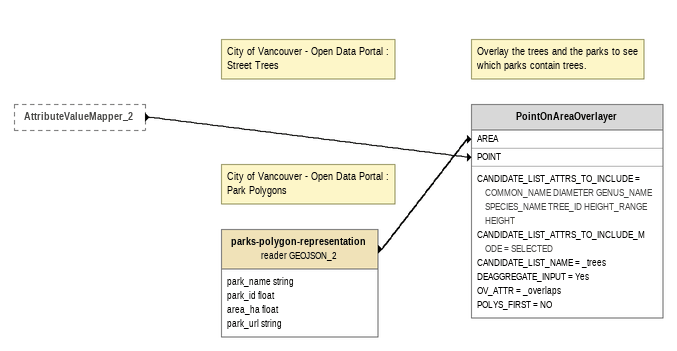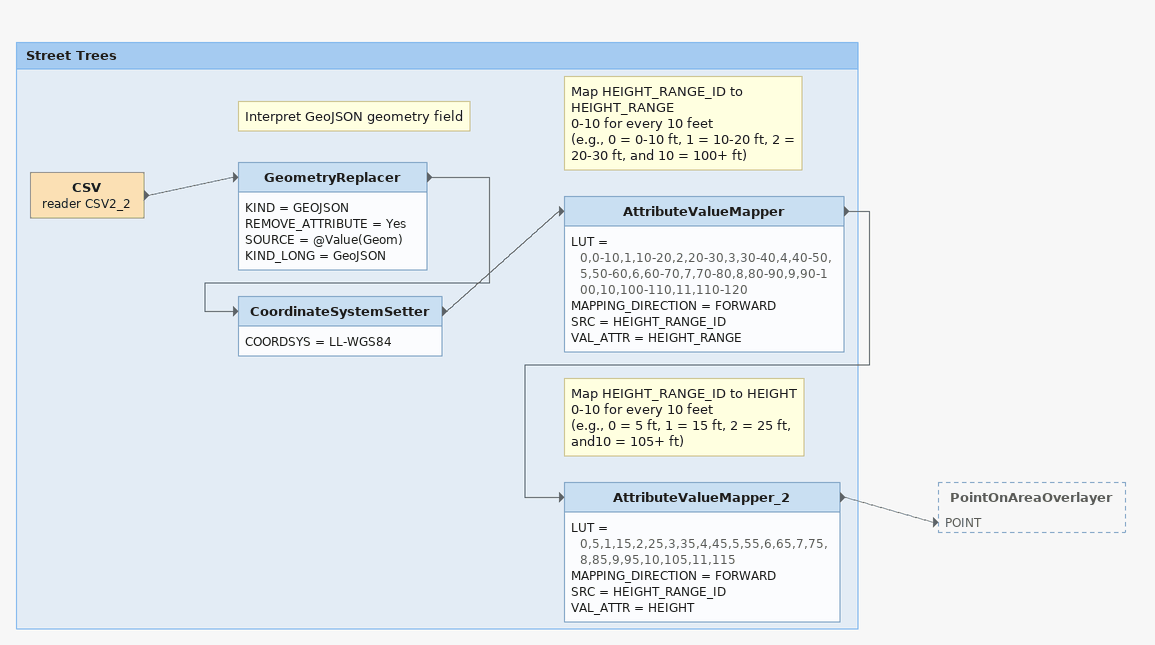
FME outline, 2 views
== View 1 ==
AttributeValueMapper_2 [outside]
    -> PointOnAreaOverlayer [POINT]
Note: City of Vancouver - Open Data Portal : / Street Trees
Note: City of Vancouver - Open Data Portal : / Park Polygons
parks-polygon-representation (reader GEOJSON_2)
    attributes: park_name string, park_id float, area_ha float, park_url string
    -> PointOnAreaOverlayer [AREA]
Note: Overlay the trees and the parks to see which parks contain trees.
PointOnAreaOverlayer
    CANDIDATE_LIST_ATTRS_TO_INCLUDE = COMMON_NAME DIAMETER GENUS_NAME SPECIES_NAME TREE_ID HEIGHT_RANGE HEIGHT
    CANDIDATE_LIST_ATTRS_TO_INCLUDE_MODE = SELECTED
    CANDIDATE_LIST_NAME = _trees
    DEAGGREGATE_INPUT = Yes
    OV_ATTR = _overlaps
    POLYS_FIRST = NO

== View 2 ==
Bookmark: Street Trees
CSV (reader CSV2_2)
    -> GeometryReplacer
Note: Interpret GeoJSON geometry field
GeometryReplacer
    KIND = GEOJSON
    REMOVE_ATTRIBUTE = Yes
    SOURCE = @Value(Geom)
    KIND_LONG = GeoJSON
    -> CoordinateSystemSetter
CoordinateSystemSetter
    COORDSYS = LL-WGS84
    -> AttributeValueMapper
Note: Map HEIGHT_RANGE_ID to HEIGHT_RANGE / 0-10 for every 10 feet / (e.g., 0 = 0-10 ft, 1 = 10-20 ft, 2 = 20-30 ft, and 10 = 100+ ft)
AttributeValueMapper
    LUT = 0,0-10,1,10-20,2,20-30,3,30-40,4,40-50,5,50-60,6,60-70,7,70-80,8,80-90,9,90-100,10,100-110,11,110-120
    MAPPING_DIRECTION = FORWARD
    SRC = HEIGHT_RANGE_ID
    VAL_ATTR = HEIGHT_RANGE
    -> AttributeValueMapper_2
Note: Map HEIGHT_RANGE_ID to HEIGHT / 0-10 for every 10 feet / (e.g., 0 = 5 ft, 1 = 15 ft, 2 = 25 ft, and10 = 105+ ft)
AttributeValueMapper_2
    LUT = 0,5,1,15,2,25,3,35,4,45,5,55,6,65,7,75,8,85,9,95,10,105,11,115
    MAPPING_DIRECTION = FORWARD
    SRC = HEIGHT_RANGE_ID
    VAL_ATTR = HEIGHT
    -> PointOnAreaOverlayer [POINT]
